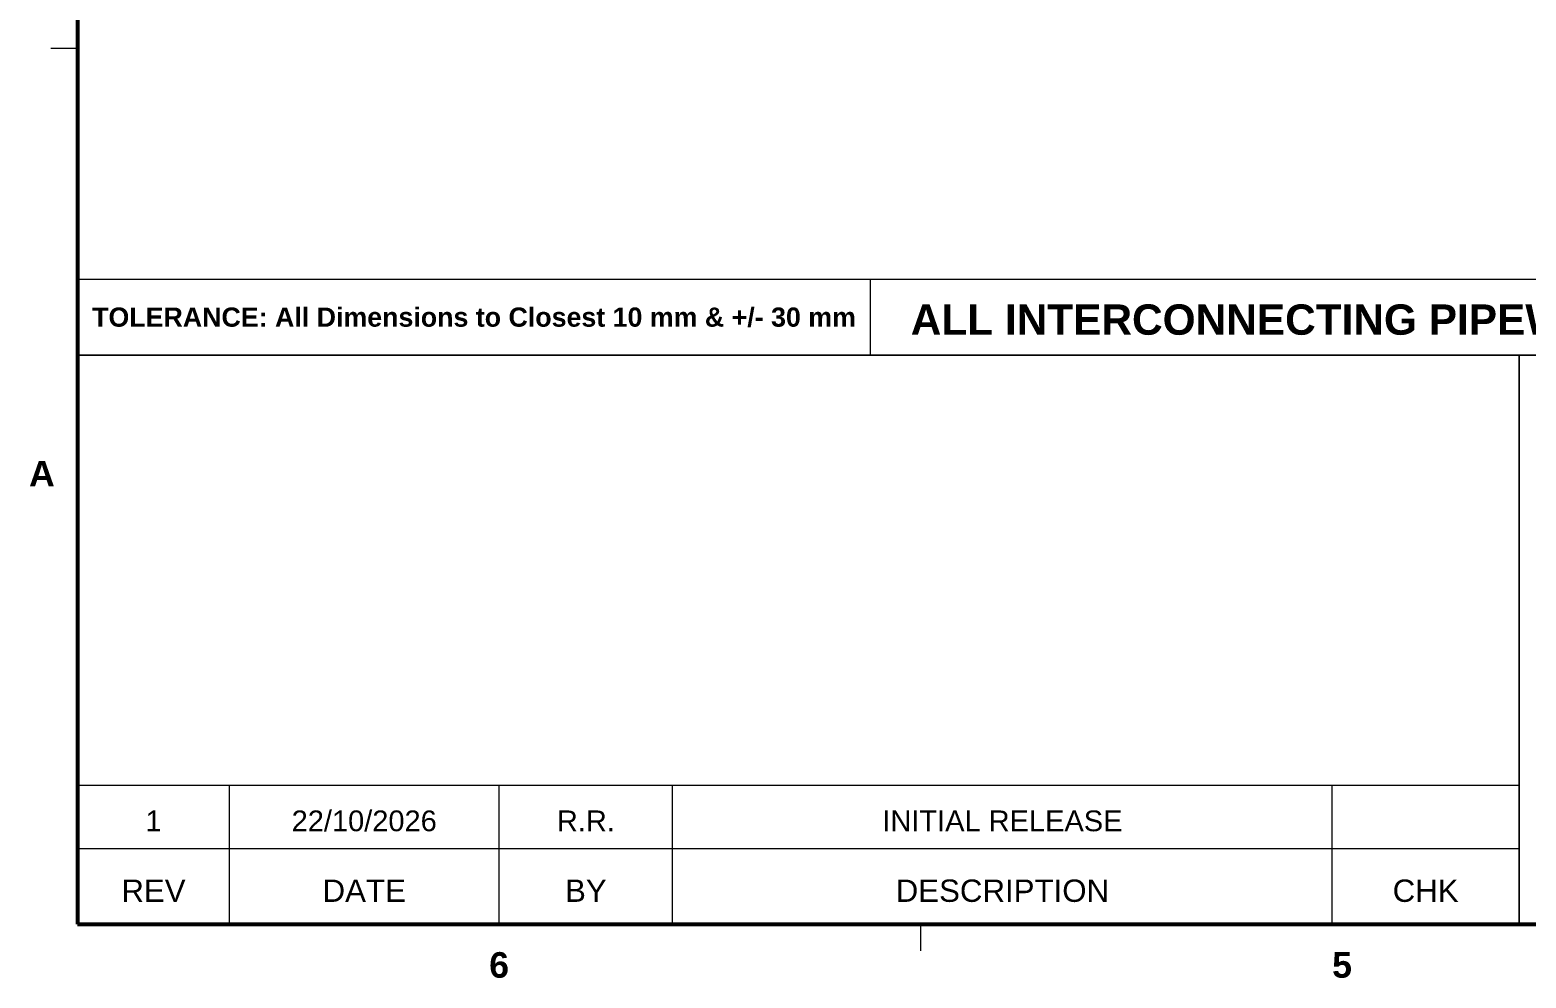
# Model space of a CAD drawing. Header units: millimetres. Extents: x 71 to 41929, y 71 to 131329.
# Drawn here: x 623 to 12455, y 102274 to 109773 of the extents above; entities that cross this region are included whole.
import ezdxf
from ezdxf.enums import TextEntityAlignment as Align

# ---------------------------------------------------------------- set-up
doc = ezdxf.new("R2010")
doc.units = ezdxf.units.MM
doc.layers.add('FRAME', color=7, linetype='Continuous')
doc.layers.add('TITLE_BLOCK', color=7, linetype='Continuous')
doc.styles.add('ARIAL', font='arial.ttf')
doc.styles.add('ARIAL_BOLD', font='arialbd.ttf')

msp = doc.modelspace()

# ---------------------------------------------------------------- linework, layer by layer
at = {"layer": 'FRAME', "lineweight": 20}
for p, q in [((1000, 109625), (788.3, 109625)), ((7666.7, 102700), (7666.7, 102488.3))]:
    msp.add_line(p, q, dxfattribs=at)
at = {"layer": 'FRAME', "lineweight": 53}
msp.add_lwpolyline([(1000, 102700), (41000, 102700), (41000, 130400), (1000, 130400)], close=True, dxfattribs=at)
at = {"layer": 'TITLE_BLOCK', "lineweight": 18}
for p, q in [((7270, 107200), (7270, 107800)), ((1000, 103800), (12400, 103800)), ((2200, 102700), (2200, 103800)), ((4333.3, 102700), (4333.3, 103800)), ((5705.9, 102700), (5705.9, 103800)), ((10921.9, 102700), (10921.9, 103800)), ((1000, 103300), (12400, 103300))]:
    msp.add_line(p, q, dxfattribs=at)
for points in [[(1000, 107200), (21800, 107200), (21800, 107800), (1000, 107800)], [(1000, 102700), (12400, 102700), (12400, 107200), (1000, 107200)], [(12400, 102700), (17833.3, 102700), (17833.3, 107200), (12400, 107200)]]:
    msp.add_lwpolyline(points, close=True, dxfattribs=at)

# ---------------------------------------------------------------- texts
at = {"layer": 'FRAME', "style": 'ARIAL_BOLD'}
for s, p in [('A', (717.8, 106162.5)), ('6', (4333.3, 102276.7)), ('5', (11000, 102276.7))]:
    msp.add_text(s, height=202.1, dxfattribs=at).set_placement(p, align=Align.CENTER)
at = {"layer": 'TITLE_BLOCK'}
for s, height, style, p in [('TOLERANCE: All Dimensions to Closest 10 mm & +/- 30 mm', 151.553, 'ARIAL_BOLD', (4135, 107425.9)), ('ALL INTERCONNECTING PIPEWORK, PITS AND ASSOCIATED DRAINAGE BY OTHERS', 239.959, 'ARIAL_BOLD', (14535, 107362.2)), ('1', 164.2, 'ARIAL', (1600, 103435.3)), ('22/10/2026', 164.18, 'ARIAL', (3266.7, 103435.3)), ('R.R.', 164.18, 'ARIAL', (5019.6, 103435.3)), ('INITIAL RELEASE', 164.183, 'ARIAL', (8313.9, 103435.3)), ('REV', 176.81, 'ARIAL', (1600, 102876.5)), ('DATE', 176.81, 'ARIAL', (3266.7, 102876.5)), ('BY', 176.81, 'ARIAL', (5019.6, 102876.5)), ('DESCRIPTION', 176.812, 'ARIAL', (8313.9, 102876.5)), ('CHK', 176.81, 'ARIAL', (11660.9, 102876.5))]:
    msp.add_text(s, height=height, dxfattribs=dict(at, style=style)).set_placement(p, align=Align.CENTER)

doc.saveas('drawing.dxf')
